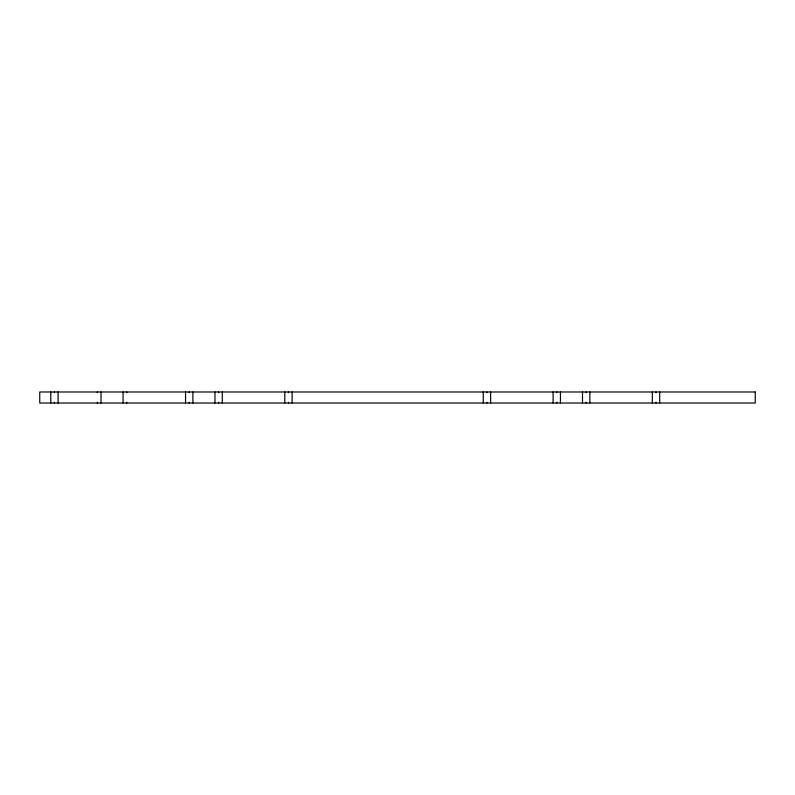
<?xml version="1.0" encoding="UTF-8"?>
<svg xmlns="http://www.w3.org/2000/svg" width="795" height="795" viewBox="0 0 795 795"><rect width="100%" height="100%" fill="white"/><g stroke="black" fill="none" stroke-linecap="round" stroke-linejoin="round"><path stroke-width="1.19" d="M659.691 391.985L659.691 403.015M656.014 391.985L656.014 392.68M656.014 402.32L656.014 403.015M652.337 391.985L652.337 403.015M589.85 391.985L589.85 403.015M586.173 391.985L586.173 392.68M586.173 402.32L586.173 403.015M582.496 391.985L582.496 403.015M560.445 391.985L560.445 403.015M556.768 391.985L556.768 392.68M556.768 402.32L556.768 403.015M553.101 391.985L553.101 403.015M490.614 391.985L490.614 403.015M486.938 391.985L486.938 392.68M486.938 402.32L486.938 403.015M483.261 391.985L483.261 403.015M292.133 391.985L292.133 403.015M288.456 391.985L288.456 392.68M288.456 402.32L288.456 403.015M284.789 391.985L284.789 403.015M222.302 391.985L222.302 403.015M218.625 391.985L218.625 392.68M218.625 402.32L218.625 403.015M214.948 391.985L214.948 403.015M192.897 391.985L192.897 403.015M189.22 391.985L189.22 392.68M189.22 402.32L189.22 403.015M185.543 391.985L185.543 403.015M126.733 391.985L126.733 392.68M126.733 402.32L126.733 403.015M123.066 391.985L123.066 403.015M101.005 391.985L101.005 403.015M97.338 391.985L97.338 392.68M97.338 402.32L97.338 403.015M58.124 391.985L58.124 403.015M54.448 391.985L54.448 392.68M54.448 402.32L54.448 403.015M50.781 391.985L50.781 403.015M755.25 391.985L39.75 391.985L39.75 403.015L755.25 403.015L755.25 391.985"/></g></svg>
